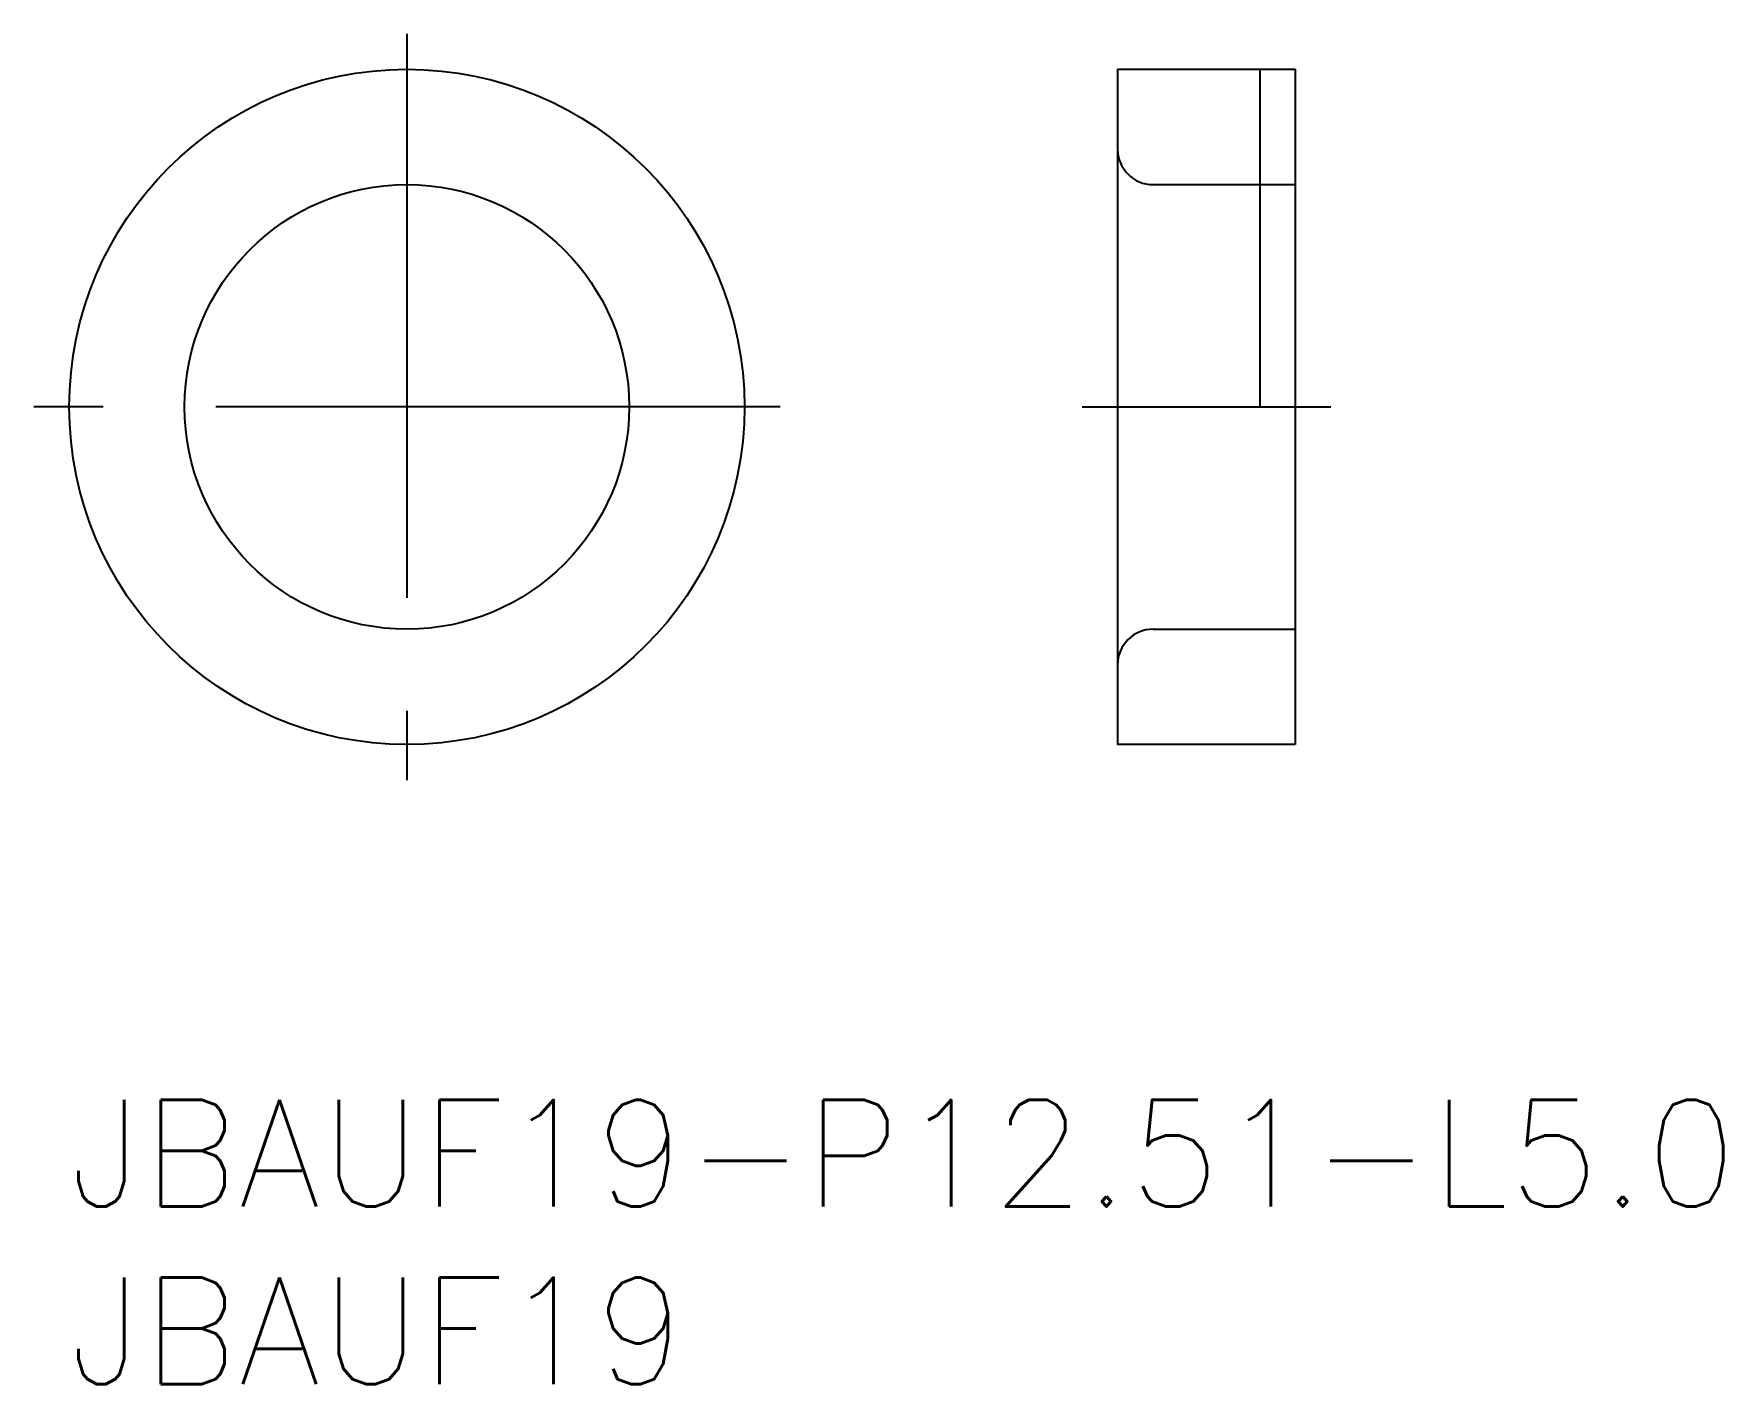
# Model space of a CAD drawing. Extents: x -1 to 46.5, y -8 to 30.
import ezdxf

# ---------------------------------------------------------------- set-up
doc = ezdxf.new("R2010")
doc.units = 0
doc.header["$LTSCALE"] = 0.5
doc.linetypes.add('CENTER', pattern=[50.8, 31.75, -6.35, 6.35, -6.35])
doc.linetypes.add('DASHED', pattern=[19.05, 12.7, -6.35])
for name, color, linetype in [('MSM_CENTER', 1, 'CENTER'), ('MSM_CONTINUOUS', 7, 'CONTINUOUS'), ('MSM_DASHED', 4, 'DASHED'), ('MSM_NARROW', 5, 'CONTINUOUS'), ('MSM_PART_NUMBER', 7, 'CONTINUOUS')]:
    doc.layers.add(name, color=color, linetype=linetype)
doc.styles.get("Standard").update_dxf_attribs({"font": 'txt.shx', "height": 2.5, "bigfont": 'bigfont.shx'})

# ---------------------------------------------------------------- blocks, each defined once
blk = doc.blocks.new('*U8')
at = {"layer": 'MSM_PART_NUMBER'}
blk.add_text('JBAUF19-P12.51-L5.0', height=3, dxfattribs=at).set_placement((0, -3))
blk = doc.blocks.new('*U9')
at = {"layer": 'MSM_PART_NUMBER'}
blk.add_text('JBAUF19', height=3, dxfattribs=at).set_placement((0, -8))

msp = doc.modelspace()

# ---------------------------------------------------------------- linework, layer by layer
at = {"layer": 'MSM_CENTER'}
for p, q in [((9.5, 30), (9.5, 9)), ((20, 19.5), (-1, 19.5)), ((28.5, 19.5), (35.5, 19.5))]:
    msp.add_line(p, q, dxfattribs=at)
at = {"layer": 'MSM_CONTINUOUS'}
for p, q in [((29.5, 29), (34.5, 29)), ((29.5, 29), (29.5, 10.003)), ((34.5, 29), (34.5, 10)), ((30.5, 13.245), (34.5, 13.245)), ((34.5, 10), (29.5, 10.003))]:
    msp.add_line(p, q, dxfattribs=at)
for radius in [9.5, 6.255]:
    msp.add_circle((9.5, 19.5), radius, dxfattribs=at)
msp.add_arc((30.5, 12.245), 1, 90, 180, dxfattribs=at)
at = {"layer": 'MSM_DASHED'}
msp.add_line((30.5, 25.755), (34.5, 25.755), dxfattribs=at)
msp.add_arc((30.5, 26.755), 1, 180, 270, dxfattribs=at)
at = {"layer": 'MSM_NARROW'}
msp.add_line((33.5, 29), (33.5, 19.5), dxfattribs=at)

# ---------------------------------------------------------------- block references
at = {"layer": 'MSM_CONTINUOUS'}
for name in ['*U8', '*U9']:
    msp.add_blockref(name, (0, 0), dxfattribs=at)

doc.saveas('drawing.dxf')
